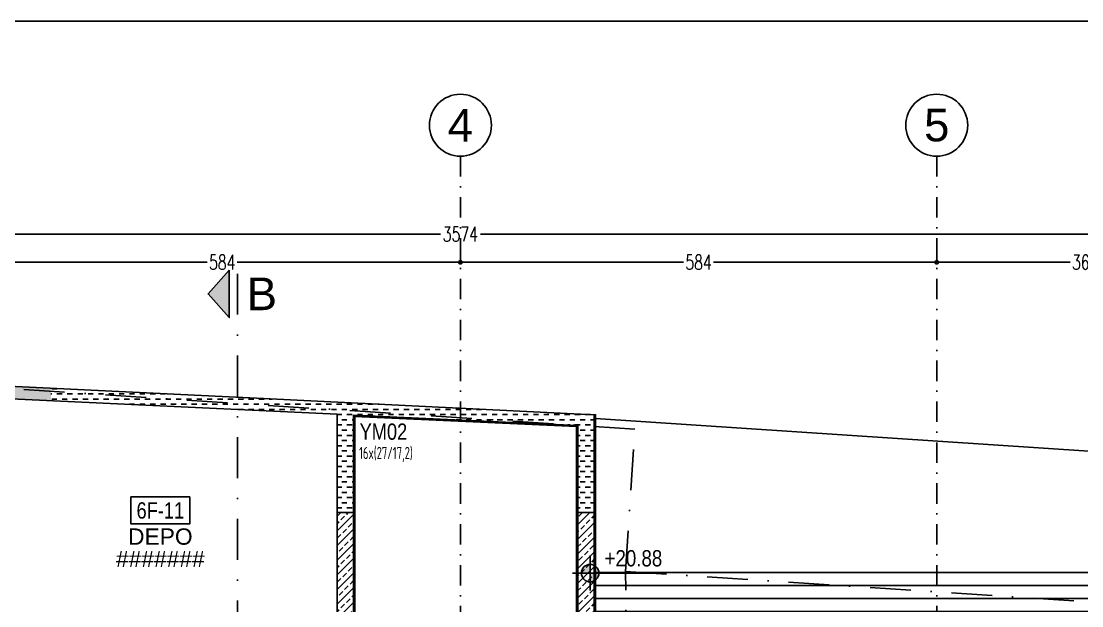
# Model space of a CAD drawing. Extents: x 58467 to 79089, y -33726 to -17391.
# Drawn here: x 76223 to 77523, y -18977 to -18261 of the extents above; entities that cross this region are included whole.
import ezdxf
from ezdxf.enums import TextEntityAlignment as Align

# ---------------------------------------------------------------- set-up
doc = ezdxf.new("R2010")
doc.units = 0
doc.header["$LTSCALE"] = 100
doc.linetypes.add('DASHDOT', pattern=[1, 0.5, -0.25, 0, -0.25])
doc.linetypes.add('DASHDOT2', pattern=[0.5, 0.25, -0.125, 0, -0.125])
for name, color, linetype in [('BA_axis', 5, 'DASHDOT2'), ('BA_dim_ext', 185, 'Continuous'), ('BA_elev1', 7, 'Continuous'), ('BA_elev3', 8, 'Continuous'), ('BA_env_bound', 10, 'DASHDOT'), ('BA_hatch', 137, 'Continuous'), ('BA_hatch_conc', 223, 'Continuous'), ('BA_layout', 11, 'Continuous'), ('BA_level', 7, 'Continuous'), ('BA_mat_mortar', 145, 'Continuous'), ('BA_stair', 3, 'Continuous'), ('BA_str_conc', 6, 'Continuous'), ('BA_symbol_ref', 22, 'Continuous'), ('BA_text_room', 12, 'Continuous'), ('BA_wall', 4, 'Continuous')]:
    doc.layers.add(name, color=color, linetype=linetype)
doc.styles.add('dim', font='simplex.shx', dxfattribs={"width": 0.7})
doc.styles.add('geomim', font='ARIALN.TTF', dxfattribs={"width": 0.9})
doc.styles.add('text1', font='arial.ttf', dxfattribs={"height": 20})
doc.styles.add('text2', font='arial.ttf', dxfattribs={"width": 0.8})
doc.styles.add('text3', font='geniso.shx', dxfattribs={"width": 0.7})
doc.dimstyles.new('1_100', dxfattribs={"dimtxt": 8, "dimasz": 3, "dimexe": 6, "dimexo": 0, "dimgap": 2, "dimtad": 0, "dimdec": 1, "dimzin": 11, "dimtxsty": 'dim', "dimblk": 'DOT', "dimcen": 0, "dimdle": 1.25, "dimclrt": 256, "dimadec": 0, "dimazin": 0, "dimtfac": 1.25, "dimtdec": 1, "dimtix": 1, "dimtofl": 0, "dimtmove": 1, "dimatfit": 3, "dimldrblk": 'DOT', "dimfxl": 20, "dimfxlon": 1, "dimtolj": 1, "dimtzin": 0, "dimarcsym": 0})
pattern_1 = [(0, (32883.73066946991, 12448.20458195318), (6.35, 6.35), [6.35, -6.35])]
pattern_2 = [(45, (0, 0), (-8.980256121069154, 8.980256121069154), []), (45, (8.980260000000271, 0), (-8.980256121069154, 8.980256121069154), [6.35, -3.175])]
pattern_3 = [(37.50000000000001, (32883.73066946991, 12448.20458195318), (-0.08000156479920228, 2.447066186646712), [0, -1.9304, 0, -2.159, 0, -2.06375]), (7.499999999999999, (32883.73066946991, 12448.20458195318), (2.247616415690013, 3.584125502841772), [0, -1.0414, 0, -1.7399, 0, -0.6667500000000001]), (327.5, (32882.16856946991, 12448.20458195318), (3.95496185120729, 0.007185923392728811), [0, -0.635, 0, -2.286, 0, -2.9845]), (317.5, (32882.16856946991, 12448.20458195318), (3.817782262361486, 1.114646616286082), [0, -0.3175, 0, -1.4986, 0, -1.7145])]

# ---------------------------------------------------------------- blocks, each defined once
blk = doc.blocks.new('*U176')
blk.add_line((-7.105427357601002e-15, 0), (-5.655920176650397e-14, -695.9999999999999))
at = {"linetype": 'Continuous'}
blk.add_circle((0, 38), 38, dxfattribs=at)
at = {"linetype": 'Continuous', "style": 'text1'}
blk.add_attdef('1', text='', height=40, dxfattribs=at).set_placement((0, 38), align=Align.MIDDLE)
blk = doc.blocks.new('AXIS')
at = {"layer": 'BA_axis'}
for p, values in [((2117.436457197138, -30874.5624144203), {'1': '4'}), ((2701.43621019549, -30874.5624144203), {'1': '5'})]:
    blk.add_blockref('*U176', p, dxfattribs=at).add_auto_attribs(values)
blk = doc.blocks.new('_Dot')
at = {"color": 0, "linetype": 'ByBlock', "lineweight": -2}
blk.add_line((-0.5, 0), (-1, 0), dxfattribs=at)
at = {"color": 0, "linetype": 'ByBlock', "const_width": 0.5}
blk.add_lwpolyline([(-0.25, 0, 1), (0.25, 0, 1)], format="xyb", close=True, dxfattribs=at)
blk = doc.blocks.new('*D15')
at = {"layer": 'BA_dim_ext', "color": 0, "lineweight": -2, "transparency": 16777216}
for p, q in [((1533.436257163951, -31004.53126225511), (1533.436257163951, -30998.53126225511)), ((2117.436457197138, -31004.53126225511), (2117.436457197138, -30998.53126225511)), ((1539.436257163951, -31004.53126225511), (1806.936357180545, -31004.53126225511)), ((2111.436457197138, -31004.53126225511), (1843.936357180545, -31004.53126225511))]:
    blk.add_line(p, q, dxfattribs=at)
at = {"layer": 'DEFPOINTS', "color": 0, "transparency": 16777216}
for p in [(1533.436257163951, -31004.53126225511), (2117.436457197138, -31004.53126225511), (2117.436457197138, -31004.53126225511)]:
    blk.add_point(p, dxfattribs=at)
at = {"layer": 'BA_dim_ext', "color": 0, "lineweight": -2, "transparency": 16777216, "xscale": 6, "yscale": 6, "zscale": 6, "rotation": 180}
blk.add_blockref('_Dot', (1533.436257163951, -31004.53126225511), dxfattribs=at)
at = {"layer": 'BA_dim_ext', "color": 0, "lineweight": -2, "transparency": 16777216, "xscale": 6, "yscale": 6, "zscale": 6}
blk.add_blockref('_Dot', (2117.436457197138, -31004.53126225511), dxfattribs=at)
at = {"layer": 'BA_dim_ext', "color": 2, "transparency": 16777216, "insert": (1825.436357180545, -31004.53126225511), "char_height": 18, "attachment_point": 5, "style": 'dim'}
blk.add_mtext('\\A1;584', dxfattribs=at)
blk = doc.blocks.new('*D16')
at = {"layer": 'BA_dim_ext', "color": 0, "lineweight": -2, "transparency": 16777216}
for p, q in [((2117.436457197138, -31004.53126225511), (2117.436457197138, -30998.53126225511)), ((2701.43621019549, -31004.53126225511), (2701.43621019549, -30998.53126225511)), ((2123.436457197138, -31004.53126225511), (2390.936333696314, -31004.53126225511)), ((2695.43621019549, -31004.53126225511), (2427.936333696314, -31004.53126225511))]:
    blk.add_line(p, q, dxfattribs=at)
at = {"layer": 'DEFPOINTS', "color": 0, "transparency": 16777216}
for p in [(2117.436457197138, -31004.53126225511), (2701.43621019549, -31004.53126225511), (2701.43621019549, -31004.53126225511)]:
    blk.add_point(p, dxfattribs=at)
at = {"layer": 'BA_dim_ext', "color": 0, "lineweight": -2, "transparency": 16777216, "xscale": 6, "yscale": 6, "zscale": 6, "rotation": 180}
blk.add_blockref('_Dot', (2117.436457197138, -31004.53126225511), dxfattribs=at)
at = {"layer": 'BA_dim_ext', "color": 0, "lineweight": -2, "transparency": 16777216, "xscale": 6, "yscale": 6, "zscale": 6}
blk.add_blockref('_Dot', (2701.43621019549, -31004.53126225511), dxfattribs=at)
at = {"layer": 'BA_dim_ext', "color": 2, "transparency": 16777216, "insert": (2409.436333696314, -31004.53126225511), "char_height": 18, "attachment_point": 5, "style": 'dim'}
blk.add_mtext('\\A1;584', dxfattribs=at)
blk = doc.blocks.new('*D17')
at = {"layer": 'BA_dim_ext', "color": 0, "lineweight": -2, "transparency": 16777216}
for p, q in [((2701.43621019549, -31004.53126225511), (2701.43621019549, -30998.53126225511)), ((3065.436411420771, -31004.53126225511), (3065.436411420771, -30998.53126225511)), ((2707.43621019549, -31004.53126225511), (2864.936310808131, -31004.53126225511)), ((3059.436411420771, -31004.53126225511), (2901.936310808131, -31004.53126225511))]:
    blk.add_line(p, q, dxfattribs=at)
at = {"layer": 'DEFPOINTS', "color": 0, "transparency": 16777216}
for p in [(2701.43621019549, -31004.53126225511), (3065.436411420771, -31004.53126225511), (3065.436411420771, -31004.53126225511)]:
    blk.add_point(p, dxfattribs=at)
at = {"layer": 'BA_dim_ext', "color": 0, "lineweight": -2, "transparency": 16777216, "xscale": 6, "yscale": 6, "zscale": 6, "rotation": 180}
blk.add_blockref('_Dot', (2701.43621019549, -31004.53126225511), dxfattribs=at)
at = {"layer": 'BA_dim_ext', "color": 0, "lineweight": -2, "transparency": 16777216, "xscale": 6, "yscale": 6, "zscale": 6}
blk.add_blockref('_Dot', (3065.436411420771, -31004.53126225511), dxfattribs=at)
at = {"layer": 'BA_dim_ext', "color": 2, "transparency": 16777216, "insert": (2883.436310808131, -31004.53126225511), "char_height": 18, "attachment_point": 5, "style": 'dim'}
blk.add_mtext('\\A1;364', dxfattribs=at)
blk = doc.blocks.new('*D20')
at = {"layer": 'BA_dim_ext', "color": 0, "lineweight": -2, "transparency": 16777216}
for p, q in [((330.4363449615925, -30969.95972334099), (330.4363449615925, -30963.95972334099)), ((336.4363449615925, -30969.95972334099), (2092.936401317776, -30969.95972334099)), ((3898.436457673961, -30969.95972334099), (2141.936401317776, -30969.95972334099)), ((3904.436457673961, -30969.95972334099), (3904.436457673961, -30963.95972334099))]:
    blk.add_line(p, q, dxfattribs=at)
at = {"layer": 'DEFPOINTS', "color": 0, "transparency": 16777216}
for p in [(330.4363449615925, -30969.95972334099), (330.4363449615925, -30969.95972334099), (3904.436457673961, -30969.95972334099)]:
    blk.add_point(p, dxfattribs=at)
at = {"layer": 'BA_dim_ext', "color": 0, "lineweight": -2, "transparency": 16777216, "xscale": 6, "yscale": 6, "zscale": 6, "rotation": 180}
blk.add_blockref('_Dot', (330.4363449615925, -30969.95972334099), dxfattribs=at)
at = {"layer": 'BA_dim_ext', "color": 0, "lineweight": -2, "transparency": 16777216, "xscale": 6, "yscale": 6, "zscale": 6}
blk.add_blockref('_Dot', (3904.436457673961, -30969.95972334099), dxfattribs=at)
at = {"layer": 'BA_dim_ext', "color": 2, "transparency": 16777216, "insert": (2117.436401317776, -30969.95972334099), "char_height": 18, "attachment_point": 5, "style": 'dim'}
blk.add_mtext('\\A1;3574', dxfattribs=at)
blk = doc.blocks.new('*U143')
blk.add_hatch(color=256).paths.add_polyline_path([(40, 29), (40, -29), (66, 0)])
at = {"linetype": 'DASHDOT'}
blk.add_lwpolyline([(29.99797420553555, -525.9999999980814), (30, 29)], dxfattribs=at)
blk.add_lwpolyline([(40, 29), (40, -29), (66, 0), (40, 29)])
at = {"linetype": 'Continuous', "style": 'text1'}
blk.add_attdef('A', text='', height=40, dxfattribs=at).set_placement((0, 0), align=Align.MIDDLE)
blk = doc.blocks.new('6. KAT STR REV')
at = {"layer": 'BA_hatch_conc'}
h = blk.add_hatch(dxfattribs=at)
h.set_pattern_fill('ANSI33', color=256, scale=2, style=0)
h.set_pattern_definition(pattern_2)
h.paths.add_polyline_path([(33286.89994495582, -31311.26667507754), (33306.89982926326, -31311.26667507759), (33306.89982926326, -31752.26667507759), (33286.89994495582, -31752.26667507754)])
h = blk.add_hatch(dxfattribs=at)
h.set_pattern_fill('ANSI33', color=256, scale=2, style=0)
h.set_pattern_definition(pattern_2)
h.paths.add_polyline_path([(33581.89992642139, -31311.2666733205), (33601.90026497577, -31311.2666733205), (33601.90026497577, -31752.26667332048), (33581.89992642139, -31752.26667332048)])
at = {"layer": 'BA_str_conc'}
for points in [[(33286.89994495582, -31311.26667507754), (33306.89982926326, -31311.26667507759), (33306.89982926326, -31752.26667507759), (33286.89994495582, -31752.26667507754)], [(33581.89992642139, -31311.2666733205), (33601.90026497577, -31311.2666733205), (33601.90026497577, -31752.26667332048), (33581.89992642139, -31752.26667332048)]]:
    blk.add_lwpolyline(points, close=True, dxfattribs=at)
blk = doc.blocks.new('*U42')
blk.add_lwpolyline([(-36.00000000008004, 0), (36.00000000008004, 0), (36.00000000008004, -32.99999999780266), (-36.00000000008004, -32.99999999780266)], close=True)
at = {"color": 7, "style": 'text2', "width": 0.8}
blk.add_attdef('10000', text='', height=20, dxfattribs=at).set_placement((0, -16.49999999890861), align=Align.MIDDLE)
at = {"color": 7, "style": 'text1'}
for tag, p in [('MAHAL', (0, -48.49999999783176)), ('M²', (0, -75.89999999782594))]:
    blk.add_attdef(tag, text='', height=20, dxfattribs=at).set_placement(p, align=Align.MIDDLE)
blk = doc.blocks.new('KOTPLAN')
at = {"ltscale": 3}
h = blk.add_hatch(color=256, dxfattribs=at)
h.paths.add_polyline_path([(-6.984919e-10, -0.0766674567014114, 0.4142135623730951), (0.0769585453439561, 0.0002910885959757), (-3.259686e-10, 0.0002910889684991)])
h.paths.add_polyline_path([(-0.0769585459958648, 0.0002910885959757), (-3.259686e-10, 0.0002910889684991), (-6.984919e-10, 0.0772496346384166, 0.4142135623730959)])
for p, q in [((0, -0.1533349161361066), (0, 0.1533349161360995)), ((0.1533349161360888, -3.6e-15), (-0.1533349161360888, -3.6e-15))]:
    blk.add_line(p, q)
blk.add_line((0.6322091088164506, 3.725233e-10), (-6.984919e-10, 3.725233e-10), dxfattribs=at)
blk.add_circle((0, -3.6e-15), 0.0766674580680491)
for p in [(0.1264836298301759, 0.0583986751735175), (0.1264836298301759, -0.1966013248264779)]:
    blk.add_attdef('KOT', p, '', height=0.15)
blk = doc.blocks.new('OLCU')
at = {"layer": 'BA_dim_ext'}
for base, p1, p2, picture, middle in [((330.4363449615925, -30969.95972334099), (3904.436457673961, -30969.95972334099), (330.4363449615925, -30969.95972334099), '*D20', (2117.436401317776, -30969.95972334099)), ((2117.436457197138, -31004.53126225511), (1533.436257163951, -31004.53126225511), (2117.436457197138, -31004.53126225511), '*D15', (1825.436357180545, -31004.53126225511)), ((2701.43621019549, -31004.53126225511), (2117.436457197138, -31004.53126225511), (2701.43621019549, -31004.53126225511), '*D16', (2409.436333696314, -31004.53126225511)), ((3065.436411420771, -31004.53126225511), (2701.43621019549, -31004.53126225511), (3065.436411420771, -31004.53126225511), '*D17', (2883.436310808131, -31004.53126225511))]:
    dim = blk.add_linear_dim(base=base, p1=p1, p2=p2, dimstyle='1_100', override={"dimfxl": 2}, dxfattribs=at)
    dim.commit()
    dim.dimension.update_dxf_attribs({"geometry": picture, "text_midpoint": middle})

msp = doc.modelspace()

# ---------------------------------------------------------------- hatches: boundary and pattern name
at = {"layer": 'BA_elev3'}
h = msp.add_hatch(dxfattribs=at)
h.set_pattern_fill('LINE', color=256, scale=5)
h.set_pattern_definition([(0, (32883.73066946991, 12448.20458195318), (0, 15.875), [])])
h.paths.add_polyline_path([(76901.5854124678, -19659.081602618), (76901.5854124678, -19554.06209346039), (76925.68310011853, -19554.06209136729), (76927.285163394, -18922.70362045942), (77655.58431732105, -18922.70362045942), (77655.58431732112, -18937.70362045942), (77849.48638303956, -18937.70362045942), (77849.48638303956, -18808.6587517663), (77939.5880770979, -18814.63354564225), (77939.58807709781, -20697.08661075373)])
at = {"layer": 'BA_hatch', "ltscale": 0.5}
h = msp.add_hatch(dxfattribs=at)
h.set_pattern_fill('DASH', color=256, scale=2, style=0)
h.set_pattern_definition(pattern_1)
h.paths.add_polyline_path([(76040.68128255391, -18858.1620913673), (76040.6812825539, -18842.91318869954), (76005.68828383315, -18842.83024088141), (76005.68828383315, -18717.00850834044), (76145.68470383155, -18725.0439292293), (76145.68525893918, -18737.06209136731), (76177.58531267874, -18737.06209136731), (76177.58531267874, -18721.95535948209), (76259.79638890078, -18725.86689178954), (76259.79638890078, -18710.82504665883), (74974.58540047638, -18648.61470765639), (74974.58540047638, -18700.06209136731), (74994.48541696301, -18700.06209136731), (74994.48541696301, -18697.80893842764), (75123.58543451062, -18697.80893842764), (75123.58543451062, -18707.80893842764), (75143.5854345106, -18707.80893842764), (75143.5854345106, -18697.81766852282), (75573.59629039242, -18697.81766852282), (75573.59117212752, -18949.92368050184), (75143.5854345106, -18949.92368050184), (75143.58543451062, -18807.80893842764), (75123.58543451062, -18807.80893842764), (75123.5854345106, -18949.92368050185), (75116.5855460905, -18949.92368050185), (75116.5855460905, -18969.92368050184), (75603.61986510834, -18970.0634146912), (75603.58793904359, -18699.08157690494), (75990.68525188207, -18717.81989002529), (75990.68525188198, -18858.1620913673)])
h.paths.add_polyline_path([(76110.68119688054, -18843.07911732452), (76110.68119688054, -18858.16209136731), (76145.68525893918, -18858.1620913673), (76145.68525893918, -18843.1620913673)])
h = msp.add_hatch(dxfattribs=at)
h.set_pattern_fill('DASH', color=256, scale=2, style=0)
h.set_pattern_definition(pattern_1)
h.paths.add_polyline_path([(76488.18506185547, -18721.8801472585), (76259.39381879935, -18710.80556034669), (76259.39381879935, -18725.84773785032), (76488.18511607114, -18736.7334310205)])
h.paths.add_polyline_path([(76520.04397901564, -18723.42227073443), (76488.18506185547, -18721.8801472585), (76488.18511607114, -18736.7334310205), (76610.68556423153, -18742.56189699707), (76610.68556423152, -18863.06209312436), (76630.68530673956, -18863.06209312441), (76630.68530673905, -18743.50672022311), (76761.58551271193, -18749.58209515268), (76761.58551271193, -18735.11403249943)])
h.paths.add_polyline_path([(76761.58551271193, -18735.11403249943), (76761.58551271193, -18749.58209515268), (76905.58354122727, -18756.26536968114), (76905.59765898102, -18863.06209136731), (76925.77054367396, -18863.06209136731), (76925.78572924367, -18743.06210579379)])
at = {"layer": 'BA_hatch'}
h = msp.add_hatch(dxfattribs=at)
h.set_pattern_fill('AR-SAND', color=256, scale=0.05, style=0)
h.set_pattern_definition(pattern_3)
h.paths.add_polyline_path([(76871.5856581472, -19555.5952852158), (76871.5856581472, -19554.09528520365), (76610.68516090725, -19554.0620913673), (76610.68516090461, -19472.59992557953), (76609.18516090461, -19472.59992557958), (76609.1851609073, -19555.5619005375)])
h.paths.add_polyline_path([(76886.58565814735, -19554.09719362295), (76886.58565814735, -19555.5971936351), (76927.18290518789, -19555.60235873976), (76927.28572923166, -18743.06229561343), (76925.78572924367, -18743.06210579379), (76925.68309501967, -19554.10216790984)])
h = msp.add_hatch(dxfattribs=at)
h.set_pattern_fill('AR-SAND', color=256, scale=0.05, style=0)
h.set_pattern_definition(pattern_3)
h.paths.add_polyline_path([(76774.08532793731, -19532.57021229347), (76774.08532793733, -19534.0888910514), (76905.6863638679, -19534.08889105139), (76905.58354122727, -18756.26536968114), (76630.68545575117, -18743.5067271391), (76630.68545575117, -19372.59992557953), (76632.18545575117, -19372.59992557953), (76632.18545575117, -18745.08075253754), (76904.08354222818, -18757.69482574588), (76904.18553932273, -19532.55308678262)])
h.paths.add_polyline_path([(76749.08767052586, -19534.0888910514), (76749.08767052587, -19532.57350281582), (76632.1853067422, -19532.5888910514), (76632.18530673956, -19472.59440845011), (76630.68530673956, -19472.59440845018), (76630.68530674228, -19534.0888910514)])

# ---------------------------------------------------------------- linework, layer by layer
msp.add_lwpolyline([(77655.58431732112, -18795.80738246231), (76927.27643432704, -18747.53310081617)])
at = {"layer": 'BA_elev1'}
msp.add_lwpolyline([(76886.58565814725, -20697.08661075369), (76886.58565814735, -19554.06209136729), (76925.68310011853, -19554.06209136729), (76927.285163394, -18747.53367940312), (77655.58431732112, -18795.80738246231), (77655.58431732112, -18937.70362045942), (77849.48638303956, -18937.70362045942), (77849.48638303956, -18808.6587517663), (77939.5880770979, -18814.63354564225), (77939.58807709781, -20697.08661075373)], close=True, dxfattribs=at)
at = {"layer": 'BA_env_bound'}
msp.add_lwpolyline([(76964.19610381228, -18935.40577113295), (76975.5157764964, -18760.77225484706), (74969.66135887033, -18630.75359667702), (74935.74877601808, -21622.66043156603), (76979.3195144787, -21460.43023428864)], dxfattribs=at)
msp.add_lwpolyline([(77699.65268382784, -18983.07776409269), (77710.97235651109, -18808.44424780718), (78708.87816385865, -18873.12809171477), (78708.87816385843, -21323.12809171504), (76979.3195144787, -21460.43023428864), (76964.19610381228, -18935.40577113295)], close=True, dxfattribs=at)
at = {"layer": 'BA_layout'}
msp.add_lwpolyline([(74564.58540047638, -21626.03188872104), (74564.58540047638, -18260.87427538464), (79089.0728571662, -18260.87427538464), (79089.0728571662, -21626.03188872104)], close=True, dxfattribs=at)
at = {"layer": 'BA_mat_mortar'}
for points in [[(76749.08767052589, -19534.0888910514), (76630.68530674228, -19534.0888910514), (76630.68530673956, -19472.59440845018), (76632.18530673956, -19472.59440845011), (76632.1853067422, -19532.5888910514), (76747.58767052589, -19532.57370026567), (76747.58767052589, -19524.0620909088), (76775.58532793733, -19524.0620909088), (76775.58532793733, -19532.57001484363), (76904.18553932273, -19532.55308678262), (76904.08354222818, -18757.69482574588), (76632.18545575117, -18745.08075253754), (76632.18545575117, -19372.59992557953), (76630.68545575117, -19372.59992557953), (76630.68545575117, -18743.5067271391), (76905.58354122727, -18756.26536968114), (76905.6863638679, -19534.08889105139), (76774.08532793733, -19534.08889105139)], [(76886.58565814735, -19555.5971936351), (76927.18290518789, -19555.60235873976), (76927.28572923166, -18743.06229561343), (76925.78572924367, -18743.06210579379), (76925.68309501967, -19554.10216790984), (76886.58565814735, -19554.09719362296)]]:
    msp.add_lwpolyline(points, dxfattribs=at)
at = {"layer": 'BA_wall'}
for p, q in [((76177.58531267874, -18721.95535948209), (76610.68556423153, -18742.56189699707)), ((76610.68556423152, -18863.06209312441), (76610.68556423153, -18742.56189699707)), ((76630.68530673906, -18743.50672022311), (76905.58354122727, -18756.26536968114)), ((76630.68530673956, -18863.06209312441), (76630.68530673905, -18743.60512394375))]:
    msp.add_line(p, q, dxfattribs=at)
for points in [[(76520.04397901564, -18723.42227073443), (74974.58540047638, -18648.61470765639)], [(76925.78572924367, -18863.06209312441), (76925.78572924367, -18743.06210579379), (76520.04397901564, -18723.42227073443)], [(76905.58354122727, -18756.26536968114), (76905.58550743412, -18863.06209312441)]]:
    msp.add_lwpolyline(points, dxfattribs=at)

# ---------------------------------------------------------------- block references
at = {"layer": 'BA_axis'}
msp.add_blockref('AXIS', (74644.14905551478, 12448.20458195318), dxfattribs=at)
at = {"layer": 'BA_dim_ext'}
msp.add_blockref('OLCU', (74644.14905551478, 12448.20458195318), dxfattribs=at)
at = {"layer": 'BA_level'}
ref = msp.add_blockref('KOTPLAN', (76920.63043918426, -18937.19475612223), dxfattribs=dict(at, xscale=140.0000000000091, yscale=140.0000000000091, zscale=140.0000000000091))
ref.add_attrib('KOT', '+20.88', (76938.33814736048, -18929.01894159794), dxfattribs={"layer": '0', "color": 252, "height": 20, "style": 'geomim'})
at = {"layer": 'BA_str_conc'}
msp.add_blockref('6. KAT STR REV', (43323.78547747629, 12448.20458195318), dxfattribs=at)
at = {"layer": 'BA_symbol_ref'}
ref = msp.add_blockref('*U143', (76518.18449278566, -18594.97403101122), dxfattribs=dict(at, xscale=-1))
ref.add_attrib('A', 'B', dxfattribs={"layer": '0', "linetype": 'Continuous', "height": 40, "style": 'text1'}).set_placement((76518.18449278566, -18594.97403101122), align=Align.MIDDLE)
at = {"layer": 'BA_text_room', "color": 7}
msp.add_blockref('*U42', (76393.70257390957, -18843.89776786455), dxfattribs=at).add_auto_attribs({'10000': '6F-11', 'MAHAL': 'DEPO', 'M²': '#######'})

# ---------------------------------------------------------------- texts
at = {"layer": 'BA_stair', "color": 9}
for s, height, style, width, p in [('YM02', 20, 'text2', 0.8, (76638.00368227967, -18773.83600174213)), ('16x(27/17,2)', 15, 'text3', 0.7, (76637.37402385165, -18797.47278996786))]:
    msp.add_text(s, height=height, dxfattribs=dict(at, style=style, width=width)).set_placement(p)

doc.saveas('drawing.dxf')
